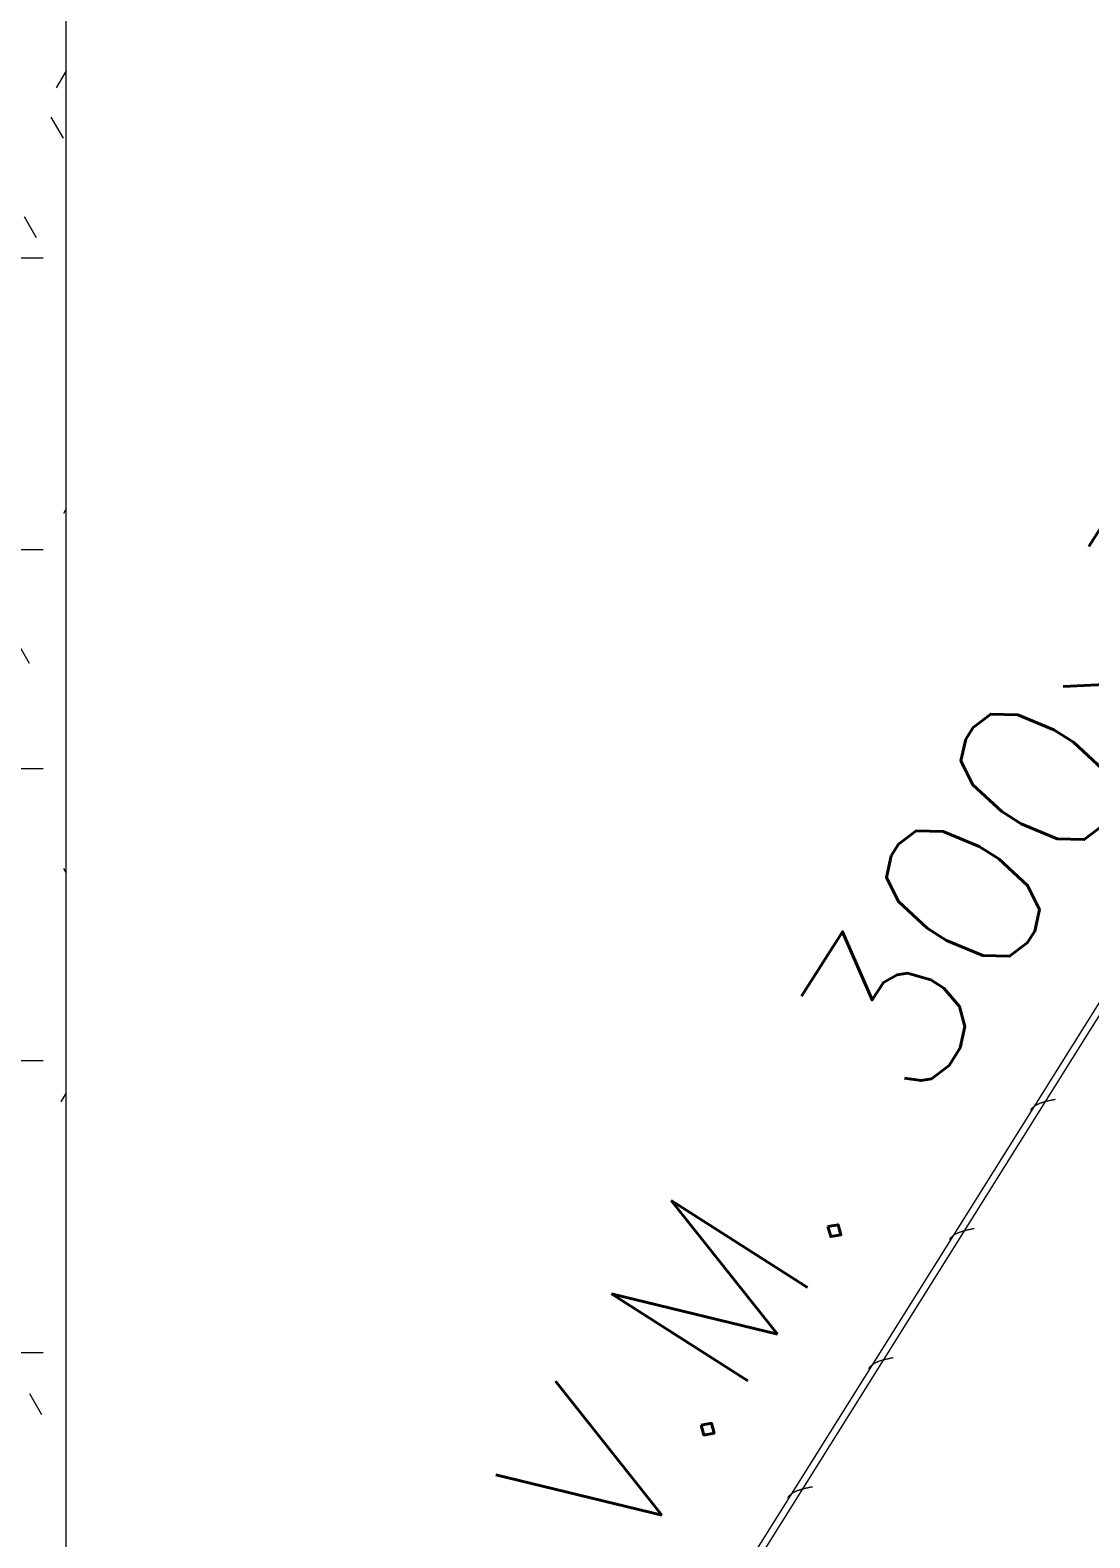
# Model space of a CAD drawing. Extents: x -3544 to 11711, y -11366 to 8565.
# Drawn here: x 4919.4 to 4993.1, y 3134.8 to 3239.8 of the extents above; entities that cross this region are included whole.
import ezdxf

# ---------------------------------------------------------------- set-up
doc = ezdxf.new("R2010")
doc.units = 0
doc.header["$LTSCALE"] = 30
doc.header["$MEASUREMENT"] = 0
doc.linetypes.add('EJE2$0$RLE-PROYECCION', pattern=[0.71438, 0.47625, -0.23813])
doc.layers.get('0').update_dxf_attribs({"linetype": 'CONTINUOUS'})
doc.layers.add('EJE2$0$RLA-ACHURADO', color=30, linetype='EJE2$0$RLE-PROYECCION', lineweight=15, transparency=0.7)
doc.layers.add('EJE2$0$RLA-CONTORNO', color=30, linetype='CONTINUOUS', lineweight=15)
doc.layers.add('EJE2$0$RLA-TEXTOS-1', color=9, linetype='CONTINUOUS', lineweight=9)
doc.styles.add('EJE2$0$RomanS', font='romans.shx', dxfattribs={"height": 11.25})

# ---------------------------------------------------------------- blocks, each defined once
blk = doc.blocks.new('EJE2')
at = {"layer": 'EJE2$0$RLA-ACHURADO'}
h = blk.add_hatch(dxfattribs=at)
h.set_pattern_fill('FP_1', color=256, style=0, pattern_type=2)
h.set_pattern_definition([(0, (-1898.762, -1266.802), (20.32, 5.08), [1.676, -13.564, 1.676, -13.564, -81.28]), (0, (-1898.762, -1266.802), (20.32, 5.08), [-30.48, 1.676, -28.804, 1.676, -13.564, -35.56]), (0, (-1898.762, -1266.802), (20.32, 5.08), [-76.2, 1.676, -8.484, 1.676, -23.724]), (120, (-1891.142, -1264.262), (-14.559409, 15.057636), [1.676, -13.564, 1.676, -13.564, -81.28]), (120, (-1891.142, -1264.262), (-14.559409, 15.057636), [-30.48, 1.676, -28.804, 1.676, -13.564, -35.56]), (120, (-1891.142, -1264.262), (-14.559409, 15.057636), [-76.2, 1.676, -8.484, 1.676, -23.724]), (240, (-1888.602, -1254.102), (-5.760591, -20.137636), [1.676, -13.564, 1.676, -13.564, -81.28]), (240, (-1888.602, -1254.102), (-5.760591, -20.137636), [-30.48, 1.676, -28.804, 1.676, -13.564, -35.56]), (240, (-1888.602, -1254.102), (-5.760591, -20.137636), [-76.2, 1.676, -8.484, 1.676, -23.724])])
h.paths.add_polyline_path([(2102.7, 787), (2140.48, 787), (2140.48, 1188), (2135.48, 1188), (2135.48, 1108), (2075.48, 1108), (2075.48, 1188), (2070.48, 1188), (2070.48, 787)], flags=0)
at = {"layer": 'EJE2$0$RLA-CONTORNO'}
for p, q in [((2140.48, 787), (2140.48, 1188)), ((2140.48, 824.17), (2318.31, 1108)), ((2317.72, 1108), (2140.48, 825.11)), ((2317.72, 1108), (2144.47, 831.48)), ((2144.54, 830.66), (2318.31, 1108)), ((2208.39, 932.88), (2208.36, 932.87)), ((2208.42, 932.89), (2208.39, 932.88)), ((2208.45, 932.9), (2208.42, 932.89)), ((2208.48, 932.91), (2208.45, 932.9)), ((2208.51, 932.92), (2208.48, 932.91)), ((2208.54, 932.93), (2208.51, 932.92)), ((2208.58, 932.94), (2208.54, 932.93)), ((2208.61, 932.95), (2208.58, 932.94)), ((2208.64, 932.96), (2208.61, 932.95)), ((2208.67, 932.97), (2208.64, 932.96)), ((2208.7, 932.97), (2208.67, 932.97)), ((2208.74, 932.98), (2208.7, 932.97)), ((2208.77, 932.99), (2208.74, 932.98)), ((2208.8, 933), (2208.77, 932.99)), ((2208.84, 933.01), (2208.8, 933)), ((2208.87, 933.01), (2208.84, 933.01)), ((2208.91, 933.02), (2208.87, 933.01)), ((2208.94, 933.03), (2208.91, 933.02)), ((2208.97, 933.04), (2208.94, 933.03)), ((2209.01, 933.04), (2208.97, 933.04)), ((2209.04, 933.05), (2209.01, 933.04)), ((2209.08, 933.06), (2209.04, 933.05)), ((2209.11, 933.07), (2209.08, 933.06)), ((2209.15, 933.07), (2209.11, 933.07)), ((2209.18, 933.08), (2209.15, 933.07)), ((2209.22, 933.09), (2209.18, 933.08)), ((2209.25, 933.09), (2209.22, 933.09)), ((2209.29, 933.1), (2209.25, 933.09)), ((2209.32, 933.11), (2209.29, 933.1)), ((2207.62, 932.38), (2207.61, 932.36)), ((2207.63, 932.4), (2207.62, 932.38)), ((2207.65, 932.42), (2207.63, 932.4)), ((2207.66, 932.44), (2207.65, 932.42)), ((2207.68, 932.46), (2207.66, 932.44)), ((2207.7, 932.48), (2207.68, 932.46)), ((2207.71, 932.5), (2207.7, 932.48)), ((2207.73, 932.51), (2207.71, 932.5)), ((2207.75, 932.53), (2207.73, 932.51)), ((2207.77, 932.55), (2207.75, 932.53)), ((2207.79, 932.56), (2207.77, 932.55)), ((2207.81, 932.58), (2207.79, 932.56)), ((2207.83, 932.6), (2207.81, 932.58)), ((2207.85, 932.61), (2207.83, 932.6)), ((2207.87, 932.63), (2207.85, 932.61)), ((2207.89, 932.64), (2207.87, 932.63)), ((2207.91, 932.66), (2207.89, 932.64)), ((2207.94, 932.67), (2207.91, 932.66)), ((2207.96, 932.69), (2207.94, 932.67)), ((2207.98, 932.7), (2207.96, 932.69)), ((2208.01, 932.72), (2207.98, 932.7)), ((2208.03, 932.73), (2208.01, 932.72)), ((2208.06, 932.74), (2208.03, 932.73)), ((2208.08, 932.76), (2208.06, 932.74)), ((2208.11, 932.77), (2208.08, 932.76)), ((2208.13, 932.78), (2208.11, 932.77)), ((2208.16, 932.79), (2208.13, 932.78)), ((2208.19, 932.81), (2208.16, 932.79)), ((2208.22, 932.82), (2208.19, 932.81)), ((2208.24, 932.83), (2208.22, 932.82)), ((2208.27, 932.84), (2208.24, 932.83)), ((2208.3, 932.85), (2208.27, 932.84)), ((2208.33, 932.86), (2208.3, 932.85)), ((2208.36, 932.87), (2208.33, 932.86)), ((2202.02, 923.43), (2202, 923.41)), ((2202.03, 923.45), (2202.02, 923.43)), ((2202.05, 923.47), (2202.03, 923.45)), ((2202.07, 923.49), (2202.05, 923.47)), ((2202.08, 923.51), (2202.07, 923.49)), ((2202.1, 923.53), (2202.08, 923.51)), ((2202.12, 923.54), (2202.1, 923.53)), ((2202.14, 923.56), (2202.12, 923.54)), ((2202.16, 923.58), (2202.14, 923.56)), ((2202.18, 923.59), (2202.16, 923.58)), ((2202.2, 923.61), (2202.18, 923.59)), ((2202.22, 923.63), (2202.2, 923.61)), ((2202.24, 923.64), (2202.22, 923.63)), ((2202.26, 923.66), (2202.24, 923.64)), ((2202.28, 923.67), (2202.26, 923.66)), ((2202.3, 923.69), (2202.28, 923.67)), ((2202.33, 923.7), (2202.3, 923.69)), ((2202.35, 923.72), (2202.33, 923.7)), ((2202.37, 923.73), (2202.35, 923.72)), ((2202.4, 923.74), (2202.37, 923.73)), ((2202.42, 923.76), (2202.4, 923.74)), ((2202.45, 923.77), (2202.42, 923.76)), ((2202.48, 923.78), (2202.45, 923.77)), ((2202.5, 923.79), (2202.48, 923.78)), ((2202.53, 923.81), (2202.5, 923.79)), ((2202.56, 923.82), (2202.53, 923.81)), ((2202.58, 923.83), (2202.56, 923.82)), ((2202.61, 923.84), (2202.58, 923.83)), ((2202.64, 923.85), (2202.61, 923.84)), ((2202.67, 923.86), (2202.64, 923.85)), ((2202.7, 923.87), (2202.67, 923.86)), ((2202.73, 923.88), (2202.7, 923.87)), ((2202.76, 923.89), (2202.73, 923.88)), ((2202.79, 923.9), (2202.76, 923.89)), ((2202.82, 923.91), (2202.79, 923.9)), ((2202.85, 923.92), (2202.82, 923.91)), ((2202.88, 923.93), (2202.85, 923.92)), ((2202.91, 923.94), (2202.88, 923.93)), ((2202.94, 923.95), (2202.91, 923.94)), ((2202.98, 923.96), (2202.94, 923.95)), ((2203.01, 923.97), (2202.98, 923.96)), ((2203.04, 923.98), (2203.01, 923.97)), ((2203.07, 923.99), (2203.04, 923.98)), ((2203.11, 923.99), (2203.07, 923.99)), ((2203.14, 924), (2203.11, 923.99)), ((2203.17, 924.01), (2203.14, 924)), ((2203.21, 924.02), (2203.17, 924.01)), ((2203.24, 924.03), (2203.21, 924.02)), ((2203.27, 924.03), (2203.24, 924.03)), ((2203.31, 924.04), (2203.27, 924.03)), ((2203.34, 924.05), (2203.31, 924.04)), ((2203.38, 924.06), (2203.34, 924.05)), ((2203.41, 924.06), (2203.38, 924.06)), ((2203.45, 924.07), (2203.41, 924.06)), ((2203.48, 924.08), (2203.45, 924.07)), ((2203.52, 924.09), (2203.48, 924.08)), ((2203.55, 924.09), (2203.52, 924.09)), ((2203.59, 924.1), (2203.55, 924.09)), ((2203.62, 924.11), (2203.59, 924.1)), ((2203.66, 924.11), (2203.62, 924.11)), ((2203.69, 924.12), (2203.66, 924.11)), ((2201.99, 923.39), (2201.97, 923.37)), ((2202, 923.41), (2201.99, 923.39)), ((2197.61, 915.04), (2197.58, 915.03)), ((2197.64, 915.05), (2197.61, 915.04)), ((2197.68, 915.05), (2197.64, 915.05)), ((2197.71, 915.06), (2197.68, 915.05)), ((2197.75, 915.07), (2197.71, 915.06)), ((2197.78, 915.08), (2197.75, 915.07)), ((2197.82, 915.08), (2197.78, 915.08)), ((2197.85, 915.09), (2197.82, 915.08)), ((2197.89, 915.1), (2197.85, 915.09)), ((2197.92, 915.1), (2197.89, 915.1)), ((2197.96, 915.11), (2197.92, 915.1)), ((2197.99, 915.12), (2197.96, 915.11)), ((2198.03, 915.13), (2197.99, 915.12)), ((2198.06, 915.13), (2198.03, 915.13)), ((2196.36, 914.4), (2196.34, 914.38)), ((2196.37, 914.42), (2196.36, 914.4)), ((2196.39, 914.44), (2196.37, 914.42)), ((2196.4, 914.46), (2196.39, 914.44)), ((2196.42, 914.48), (2196.4, 914.46)), ((2196.43, 914.5), (2196.42, 914.48)), ((2196.45, 914.52), (2196.43, 914.5)), ((2196.47, 914.54), (2196.45, 914.52)), ((2196.49, 914.55), (2196.47, 914.54)), ((2196.51, 914.57), (2196.49, 914.55)), ((2196.52, 914.59), (2196.51, 914.57)), ((2196.54, 914.61), (2196.52, 914.59)), ((2196.56, 914.62), (2196.54, 914.61)), ((2196.58, 914.64), (2196.56, 914.62)), ((2196.61, 914.65), (2196.58, 914.64)), ((2196.63, 914.67), (2196.61, 914.65)), ((2196.65, 914.68), (2196.63, 914.67)), ((2196.67, 914.7), (2196.65, 914.68)), ((2196.7, 914.71), (2196.67, 914.7)), ((2196.72, 914.73), (2196.7, 914.71)), ((2196.74, 914.74), (2196.72, 914.73)), ((2196.77, 914.75), (2196.74, 914.74)), ((2196.79, 914.77), (2196.77, 914.75)), ((2196.82, 914.78), (2196.79, 914.77)), ((2196.84, 914.79), (2196.82, 914.78)), ((2196.87, 914.81), (2196.84, 914.79)), ((2196.9, 914.82), (2196.87, 914.81)), ((2196.93, 914.83), (2196.9, 914.82)), ((2196.95, 914.84), (2196.93, 914.83)), ((2196.98, 914.85), (2196.95, 914.84)), ((2197.01, 914.86), (2196.98, 914.85)), ((2197.04, 914.88), (2197.01, 914.86)), ((2197.07, 914.89), (2197.04, 914.88)), ((2197.1, 914.9), (2197.07, 914.89)), ((2197.13, 914.91), (2197.1, 914.9)), ((2197.16, 914.92), (2197.13, 914.91)), ((2197.19, 914.93), (2197.16, 914.92)), ((2197.22, 914.94), (2197.19, 914.93)), ((2197.25, 914.95), (2197.22, 914.94)), ((2197.28, 914.96), (2197.25, 914.95)), ((2197.31, 914.96), (2197.28, 914.96)), ((2197.34, 914.97), (2197.31, 914.96)), ((2197.38, 914.98), (2197.34, 914.97)), ((2197.41, 914.99), (2197.38, 914.98)), ((2197.44, 915), (2197.41, 914.99)), ((2197.48, 915.01), (2197.44, 915)), ((2197.51, 915.02), (2197.48, 915.01)), ((2197.54, 915.02), (2197.51, 915.02)), ((2197.58, 915.03), (2197.54, 915.02)), ((2190.89, 905.6), (2190.87, 905.58)), ((2190.91, 905.62), (2190.89, 905.6)), ((2190.93, 905.63), (2190.91, 905.62)), ((2190.95, 905.65), (2190.93, 905.63)), ((2190.97, 905.67), (2190.95, 905.65)), ((2191, 905.68), (2190.97, 905.67)), ((2191.02, 905.7), (2191, 905.68)), ((2191.04, 905.71), (2191.02, 905.7)), ((2191.06, 905.73), (2191.04, 905.71)), ((2191.09, 905.74), (2191.06, 905.73)), ((2191.11, 905.75), (2191.09, 905.74)), ((2191.14, 905.77), (2191.11, 905.75)), ((2191.16, 905.78), (2191.14, 905.77)), ((2191.19, 905.79), (2191.16, 905.78)), ((2191.21, 905.81), (2191.19, 905.79)), ((2191.24, 905.82), (2191.21, 905.81)), ((2191.27, 905.83), (2191.24, 905.82)), ((2191.29, 905.84), (2191.27, 905.83)), ((2191.32, 905.85), (2191.29, 905.84)), ((2191.35, 905.87), (2191.32, 905.85)), ((2191.38, 905.88), (2191.35, 905.87)), ((2191.41, 905.89), (2191.38, 905.88)), ((2191.44, 905.9), (2191.41, 905.89)), ((2191.47, 905.91), (2191.44, 905.9)), ((2191.5, 905.92), (2191.47, 905.91)), ((2191.53, 905.93), (2191.5, 905.92)), ((2191.56, 905.94), (2191.53, 905.93)), ((2191.59, 905.95), (2191.56, 905.94)), ((2191.62, 905.96), (2191.59, 905.95)), ((2191.65, 905.97), (2191.62, 905.96)), ((2191.68, 905.98), (2191.65, 905.97)), ((2191.71, 905.99), (2191.68, 905.98)), ((2191.75, 905.99), (2191.71, 905.99)), ((2191.78, 906), (2191.75, 905.99)), ((2191.81, 906.01), (2191.78, 906)), ((2191.84, 906.02), (2191.81, 906.01)), ((2191.88, 906.03), (2191.84, 906.02)), ((2191.91, 906.04), (2191.88, 906.03)), ((2191.94, 906.04), (2191.91, 906.04)), ((2191.98, 906.05), (2191.94, 906.04)), ((2192.01, 906.06), (2191.98, 906.05)), ((2192.05, 906.07), (2192.01, 906.06)), ((2192.08, 906.07), (2192.05, 906.07)), ((2192.12, 906.08), (2192.08, 906.07)), ((2192.15, 906.09), (2192.12, 906.08)), ((2192.18, 906.1), (2192.15, 906.09)), ((2192.22, 906.1), (2192.18, 906.1)), ((2192.25, 906.11), (2192.22, 906.1)), ((2192.29, 906.12), (2192.25, 906.11)), ((2192.32, 906.12), (2192.29, 906.12)), ((2192.36, 906.13), (2192.32, 906.12)), ((2192.39, 906.14), (2192.36, 906.13)), ((2192.43, 906.14), (2192.39, 906.14)), ((2190.73, 905.42), (2190.71, 905.4)), ((2190.74, 905.44), (2190.73, 905.42)), ((2190.75, 905.46), (2190.74, 905.44)), ((2190.77, 905.48), (2190.75, 905.46)), ((2190.79, 905.49), (2190.77, 905.48)), ((2190.8, 905.51), (2190.79, 905.49)), ((2190.82, 905.53), (2190.8, 905.51)), ((2190.84, 905.55), (2190.82, 905.53)), ((2190.86, 905.57), (2190.84, 905.55)), ((2190.87, 905.58), (2190.86, 905.57))]:
    blk.add_line(p, q, dxfattribs=at)
at = {"layer": 'EJE2$0$RLA-TEXTOS-1', "insert": (2207.58, 954.76), "char_height": 11.25, "width": 243.9131, "attachment_point": 5, "rotation": 57.4338, "line_spacing_factor": 0.983083, "style": 'EJE2$0$RomanS'}
blk.add_mtext('V.M. 300x300x5', dxfattribs=at)

msp = doc.modelspace()

# ---------------------------------------------------------------- block references
msp.add_blockref('EJE2', (2781.39, 2232.23))

doc.saveas('drawing.dxf')
